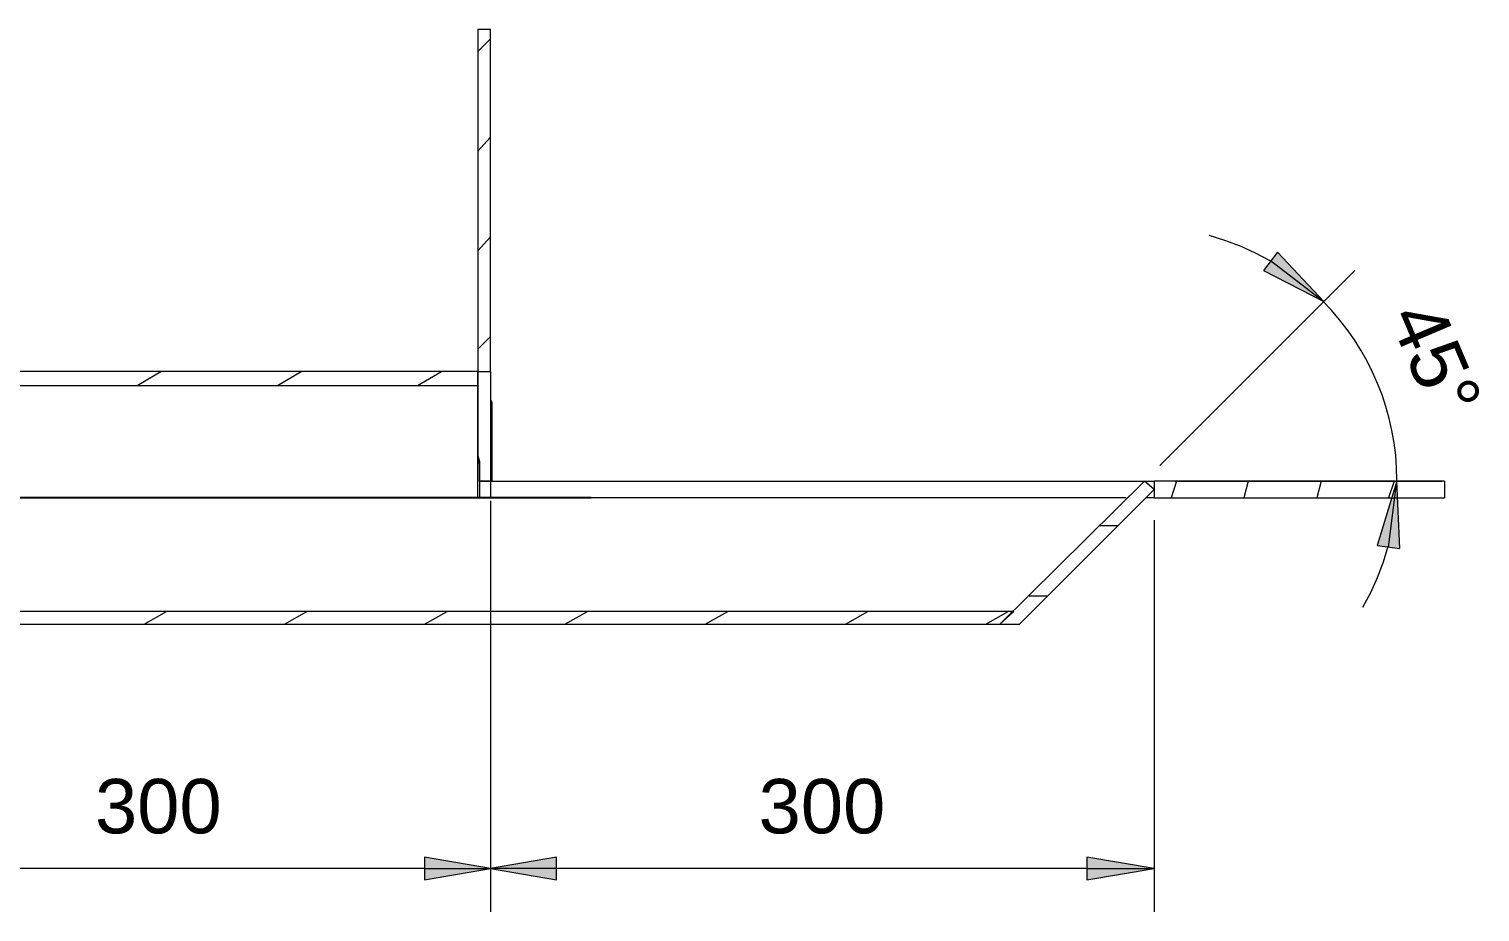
# Model space of a CAD drawing. Header units: millimetres. Extents: x 0 to 62767, y -13570 to 23963.
# Drawn here: x 2017 to 3987, y 3785 to 4983 of the extents above; entities that cross this region are included whole.
import ezdxf

# ---------------------------------------------------------------- set-up
doc = ezdxf.new("R2010")
doc.units = ezdxf.units.MM
doc.dimstyles.new('ISO-25', dxfattribs={"dimtxt": 2.5, "dimasz": 2.5, "dimexe": 1.25, "dimexo": 0.625, "dimtad": 1, "dimtxsty": 'Standard', "dimcen": 2.5, "dimadec": 0, "dimazin": 0, "dimtfac": 1, "dimtmove": 0, "dimatfit": 3, "dimfxl": 1, "dimarcsym": 0})

# ---------------------------------------------------------------- blocks, each defined once
blk = doc.blocks.new('*D7')
at = {"color": 0, "lineweight": -2, "transparency": 16777216}
for p, q in [((2780.3, 4346.7), (1598.5, 4346.7)), ((1599.8, 4344.2), (1599.8, 4017.7)), ((1803.2, 4015.2), (1598.5, 4015.2))]:
    blk.add_line(p, q, dxfattribs=at)
at = {"color": 0, "transparency": 16777216}
for points in [[(1599.4, 4344.2), (1600.2, 4344.2), (1599.8, 4346.7)], [(1599.4, 4017.7), (1600.2, 4017.7), (1599.8, 4015.2)]]:
    blk.add_solid(points, dxfattribs=at)
at = {"layer": 'Defpoints', "color": 0, "transparency": 16777216}
for p in [(2781, 4346.7), (1599.8, 4015.2), (1803.8, 4015.2)]:
    blk.add_point(p, dxfattribs=at)
at = {"color": 0, "transparency": 16777216, "insert": (1597.7, 4181), "char_height": 2.5, "attachment_point": 5, "rotation": 90}
blk.add_mtext('331,43', dxfattribs=at)

msp = doc.modelspace()

# ---------------------------------------------------------------- hatches: boundary and pattern name
h = msp.add_hatch(color=7)
h.dxf.hatch_style = 2
h.paths.add_polyline_path([(3693.333, 4655.238), (3775.238, 4613.333), (3712.381, 4680)])
h = msp.add_hatch(color=7)
h.dxf.hatch_style = 2
h.paths.add_polyline_path([(3878.095, 4278.095), (3874.286, 4369.524), (3847.619, 4281.905)])
h = msp.add_hatch(color=7)
h.dxf.hatch_style = 2
h.paths.add_polyline_path([(2554.286, 3828.571), (2643.809, 3843.809), (2554.286, 3859.047)])
h = msp.add_hatch(color=7)
h.dxf.hatch_style = 2
h.paths.add_polyline_path([(2733.333, 3859.047), (2643.809, 3843.809), (2733.333, 3828.571)])
h = msp.add_hatch(color=7)
h.dxf.hatch_style = 2
h.paths.add_polyline_path([(3453.333, 3828.571), (3544.762, 3843.809), (3453.333, 3859.047)])

# ---------------------------------------------------------------- linework, layer by layer
at = {"color": 7, "lineweight": 0}
for points in [[(2626.667, 4982.857), (2643.809, 4982.857)], [(2626.667, 4982.857), (2626.667, 4518.095), (2643.809, 4518.095)], [(2643.809, 4518.095), (2643.809, 4982.857)], [(3702.171, 4668.346), (3682.309, 4678.944), (3661.817, 4688.21), (3640.764, 4696.117), (3619.216, 4702.637)], [(3552.381, 4390.476), (3817.143, 4655.238)], [(3702.857, 4668.571), (3775.238, 4613.333)], [(3874.286, 4370.476), (3873.863, 4387.525), (3872.603, 4404.458), (3870.518, 4421.246), (3867.618, 4437.863), (3863.917, 4454.28), (3859.424, 4470.468), (3854.153, 4486.4), (3848.115, 4502.046), (3841.321, 4517.38), (3833.783, 4532.373), (3825.512, 4546.996), (3816.522, 4561.222), (3806.822, 4575.022), (3796.425, 4588.368), (3785.343, 4601.232), (3773.586, 4613.586)], [(2626.667, 4518.095), (2626.667, 4516.19), (2626.667, 4514.286), (2626.667, 4512.381), (2626.667, 4510.476), (2626.667, 4506.667), (2626.667, 4504.762), (2626.667, 4500.952), (2626.667, 4497.143), (2626.667, 4493.333), (2626.667, 4487.619), (2626.667, 4483.809), (2626.667, 4478.095), (2626.667, 4472.381), (2626.667, 4466.667), (2626.667, 4460.952), (2626.667, 4455.238), (2626.667, 4449.524), (2626.667, 4441.905), (2626.667, 4434.286), (2626.667, 4426.667), (2626.667, 4419.048), (2626.667, 4411.429), (2626.667, 4403.809), (2628.571, 4396.19), (2628.571, 4386.667), (2628.571, 4379.048), (2628.571, 4371.429), (2628.571, 4361.905), (2628.571, 4354.286), (2628.571, 4346.667)], [(2628.571, 4369.524), (2628.571, 4377.143), (2628.571, 4384.762), (2628.571, 4392.381), (2626.667, 4400), (2626.667, 4407.619), (2626.667, 4415.238), (2626.667, 4420.952), (2626.667, 4428.571), (2626.667, 4436.19), (2626.667, 4441.905), (2626.667, 4447.619), (2626.667, 4453.333), (2626.667, 4459.048), (2626.667, 4464.762), (2626.667, 4470.476), (2626.667, 4476.19), (2626.667, 4480), (2626.667, 4485.714), (2626.667, 4489.524), (2626.667, 4493.333), (2626.667, 4497.143), (2626.667, 4500.952), (2626.667, 4504.762), (2626.667, 4506.667), (2626.667, 4508.571), (2626.667, 4512.381), (2626.667, 4514.286), (2626.667, 4516.19), (2626.667, 4518.095)], [(2643.809, 4518.095), (2643.809, 4516.19), (2643.809, 4514.286), (2643.809, 4512.381), (2643.809, 4508.571), (2643.809, 4506.667), (2643.809, 4504.762), (2643.809, 4500.952), (2643.809, 4497.143), (2643.809, 4493.333), (2643.809, 4489.524), (2643.809, 4485.714), (2643.809, 4480), (2645.714, 4476.19), (2645.714, 4470.476), (2645.714, 4464.762), (2645.714, 4459.048), (2645.714, 4453.333), (2645.714, 4447.619), (2645.714, 4441.905), (2645.714, 4436.19), (2645.714, 4428.571), (2645.714, 4420.952), (2645.714, 4415.238), (2645.714, 4407.619), (2645.714, 4400), (2645.714, 4392.381), (2645.714, 4384.762), (2645.714, 4377.143), (2645.714, 4369.524)], [(2626.667, 4346.667), (2626.667, 4354.286), (2626.667, 4360), (2626.667, 4367.619), (2626.667, 4375.238), (2626.667, 4382.857), (2626.667, 4390.476), (2626.667, 4398.095), (2626.667, 4405.714), (2626.667, 4411.429), (2626.667, 4419.048), (2626.667, 4424.762), (2626.667, 4432.381), (2626.667, 4438.095), (2626.667, 4443.809), (2626.667, 4449.524), (2626.667, 4455.238), (2626.667, 4459.048), (2626.667, 4464.762), (2626.667, 4468.571), (2626.667, 4474.286), (2626.667, 4478.095), (2626.667, 4481.905), (2626.667, 4483.809), (2626.667, 4487.619), (2626.667, 4491.429), (2626.667, 4493.333), (2626.667, 4495.238), (2626.667, 4497.143), (2626.667, 4499.048)], [(2643.809, 4487.619), (2643.809, 4348.571)], [(2643.809, 4487.619), (2643.809, 4348.571)], [(2645.714, 4369.524), (2628.571, 4369.524)], [(2628.571, 4369.524), (3544.762, 4369.524)], [(3939.047, 4369.524), (3544.762, 4369.524), (3544.762, 4346.667), (3533.333, 4346.667)], [(3573.333, 4369.524), (3935.238, 4369.524)], [(3862.857, 4280), (3874.286, 4369.524)], [(3939.047, 4369.524), (3939.047, 4346.667)], [(2161.905, 4346.667), (2020.952, 4346.667)], [(2251.428, 4346.667), (2205.714, 4346.667)], [(2438.095, 4346.667), (2297.143, 4346.667)], [(2527.619, 4346.667), (2481.905, 4346.667)], [(2714.286, 4346.667), (2573.333, 4346.667)], [(3506.667, 4346.667), (2626.667, 4346.667)], [(2643.809, 4342.857), (2643.809, 3784.762)], [(2643.809, 4342.857), (2643.809, 3784.762)], [(2803.809, 4346.667), (2758.095, 4346.667)], [(2990.476, 4346.667), (2849.524, 4346.667)], [(3064.762, 4346.667), (2990.476, 4346.667)], [(3544.762, 4346.667), (3939.047, 4346.667)], [(3544.762, 4316.19), (3544.762, 3784.762)], [(3828.081, 4198.324), (3838.71, 4218.17), (3848.008, 4238.647), (3855.947, 4259.688), (3862.5, 4281.226)], [(2554.286, 3843.809), (1834.286, 3843.809)], [(2554.286, 3843.809), (2643.809, 3843.809)], [(2733.333, 3843.809), (2643.809, 3843.809)], [(3453.333, 3843.809), (2733.333, 3843.809)], [(3453.333, 3843.809), (3544.762, 3843.809)]]:
    msp.add_lwpolyline(points, dxfattribs=at)
at = {"color": 179, "lineweight": 0, "true_color": 0x1e1e47}
for points in [[(2626.667, 4952.381), (2643.809, 4969.524)], [(2626.667, 4817.143), (2643.809, 4836.19)], [(2626.667, 4681.905), (2643.809, 4700.952)], [(2626.667, 4548.571), (2643.809, 4565.714)], [(2163.809, 4499.048), (2196.19, 4518.095)], [(2354.286, 4499.048), (2386.667, 4518.095)], [(2544.762, 4499.048), (2577.143, 4518.095)], [(3575.238, 4369.524), (3567.619, 4346.667)], [(3672.381, 4369.524), (3666.667, 4346.667)], [(3771.428, 4369.524), (3765.714, 4346.667)], [(3870.476, 4369.524), (3862.857, 4346.667)], [(3495.238, 4308.571), (3470.476, 4308.571)], [(3400, 4213.333), (3375.238, 4213.333)], [(2173.333, 4175.238), (2203.809, 4192.381)], [(2363.809, 4175.238), (2394.286, 4192.381)], [(2554.286, 4175.238), (2584.762, 4192.381)], [(2744.762, 4175.238), (2775.238, 4192.381)], [(2935.238, 4175.238), (2965.714, 4192.381)], [(3125.714, 4175.238), (3156.191, 4192.381)], [(3316.19, 4175.238), (3346.667, 4192.381)]]:
    msp.add_lwpolyline(points, dxfattribs=at)
at = {"color": 7, "lineweight": 0}
for points in [[(3693.333, 4655.238), (3775.238, 4613.333), (3712.381, 4680)], [(2626.667, 4499.048), (2626.667, 4518.095), (1744.762, 4518.095), (1744.762, 4499.048)], [(3335.238, 4175.238), (3361.905, 4175.238), (3544.762, 4358.095), (3531.429, 4369.524)], [(3878.095, 4278.095), (3874.286, 4369.524), (3847.619, 4281.905)], [(3354.286, 4192.381), (1744.762, 4192.381), (1744.762, 4175.238), (3335.238, 4175.238)], [(2554.286, 3828.571), (2643.809, 3843.809), (2554.286, 3859.047)], [(2733.333, 3859.047), (2643.809, 3843.809), (2733.333, 3828.571)], [(3453.333, 3828.571), (3544.762, 3843.809), (3453.333, 3859.047)]]:
    msp.add_lwpolyline(points, close=True, dxfattribs=at)

# ---------------------------------------------------------------- texts
at = {"color": 7, "insert": (3930.823, 4621.231), "char_height": 73.8355, "attachment_point": 1, "rotation": 293}
msp.add_mtext('{\\fArial|b0|i0|c0;45°}', dxfattribs=at)
at = {"color": 7, "char_height": 73.83514, "attachment_point": 1}
for insert in [(2106.667, 3965.264), (3007.619, 3965.264)]:
    msp.add_mtext('{\\fArial|b0|i0|c0;300}', dxfattribs=dict(at, insert=insert))

# ---------------------------------------------------------------- dimensions: what is measured, and where the dimension line sits
dim = msp.add_linear_dim(base=(1599.771, 4015.238), p1=(2780.952, 4346.667), p2=(1803.81, 4015.238), angle=90, dimstyle='ISO-25')
dim.commit()
dim.dimension.update_dxf_attribs({"geometry": '*D7', "text_midpoint": (1597.688, 4180.952)})

doc.saveas('drawing.dxf')
